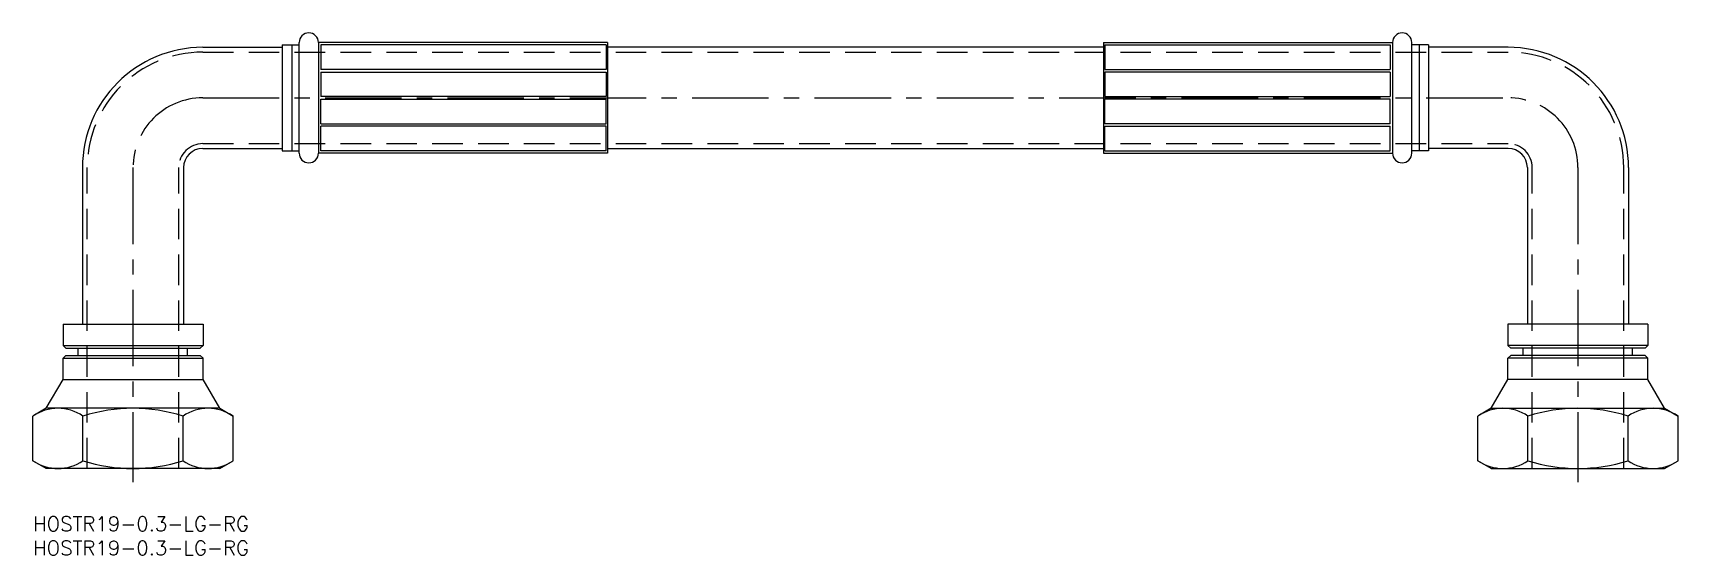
# Model space of a CAD drawing. Extents: x 0 to 342, y -8 to 100.
import ezdxf

# ---------------------------------------------------------------- set-up
doc = ezdxf.new("R2010")
doc.units = 0
doc.header["$LTSCALE"] = 0.5
doc.linetypes.add('CENTER', pattern=[50.8, 31.75, -6.35, 6.35, -6.35])
doc.linetypes.add('DASHED', pattern=[19.05, 12.7, -6.35])
for name, color, linetype in [('MSM_CENTER', 1, 'CENTER'), ('MSM_CONTINUOUS', 7, 'CONTINUOUS'), ('MSM_DASHED', 4, 'DASHED'), ('MSM_PART_NUMBER', 7, 'CONTINUOUS')]:
    doc.layers.add(name, color=color, linetype=linetype)
doc.styles.get("Standard").update_dxf_attribs({"font": 'txt.shx', "height": 3, "bigfont": 'bigfont.shx'})

# ---------------------------------------------------------------- blocks, each defined once
blk = doc.blocks.new('*U2')
at = {"layer": 'MSM_PART_NUMBER'}
blk.add_text('HOSTR19-0.3-LG-RG', height=3, dxfattribs=at).set_placement((0, -3))
blk = doc.blocks.new('*U3')
at = {"layer": 'MSM_PART_NUMBER'}
blk.add_text('HOSTR19-0.3-LG-RG', height=3, dxfattribs=at).set_placement((0, -8))

msp = doc.modelspace()

# ---------------------------------------------------------------- linework, layer by layer
at = {"layer": 'MSM_CENTER'}
for p, q in [((35.28, 87), (306.29, 87)), ((20.78, 72.5), (20.78, 7.17)), ((320.78, 72.5), (320.78, 7.17))]:
    msp.add_line(p, q, dxfattribs=at)
for centre, start, end in [((35.28, 72.5), 90, 180), ((306.28, 72.5), 0, 90)]:
    msp.add_arc(centre, 14.5, start, end, dxfattribs=at)
at = {"layer": 'MSM_CONTINUOUS'}
for p, q in [((35.28, 97.5), (51.78, 97.5)), ((51.78, 98), (55.28, 98)), ((51.78, 98), (51.78, 76)), ((53.78, 98), (53.78, 76)), ((55.28, 75.5), (55.28, 98.5)), ((119.28, 98.5), (59.28, 98.5)), ((59.28, 98.5), (59.28, 75.5)), ((59.78, 98), (59.78, 92.87)), ((119.03, 98), (59.78, 98)), ((119.03, 98), (119.03, 92.87)), ((119.28, 98.5), (119.28, 75.5)), ((222.28, 97.5), (119.28, 97.5)), ((222.28, 98.5), (222.28, 75.5)), ((222.28, 98.5), (282.28, 98.5)), ((222.53, 98), (222.53, 92.87)), ((222.53, 98), (281.78, 98)), ((281.78, 98), (281.78, 92.87)), ((282.28, 98.5), (282.28, 75.5)), ((286.28, 75.5), (286.28, 98.5)), ((289.78, 98), (286.28, 98)), ((287.78, 98), (287.78, 76)), ((289.78, 98), (289.78, 76)), ((306.28, 97.5), (289.78, 97.5)), ((119.03, 92.87), (59.78, 92.87)), ((59.78, 92.37), (59.78, 87.25)), ((59.78, 92.37), (119.03, 92.37)), ((119.03, 92.37), (119.03, 87.25)), ((222.53, 92.87), (281.78, 92.87)), ((281.78, 92.37), (222.53, 92.37)), ((222.53, 92.37), (222.53, 87.25)), ((281.78, 92.37), (281.78, 87.25)), ((119.03, 87.25), (59.78, 87.25)), ((59.78, 81.62), (59.78, 86.75)), ((59.78, 86.75), (119.03, 86.75)), ((119.03, 81.62), (119.03, 86.75)), ((222.53, 87.25), (281.78, 87.25)), ((281.78, 86.75), (222.53, 86.75)), ((222.53, 81.62), (222.53, 86.75)), ((281.78, 81.62), (281.78, 86.75)), ((59.78, 81.62), (119.03, 81.62)), ((59.78, 76), (59.78, 81.12)), ((119.03, 81.12), (59.78, 81.12)), ((119.03, 76), (119.03, 81.12)), ((281.78, 81.62), (222.53, 81.62)), ((222.53, 81.12), (281.78, 81.12)), ((222.53, 76), (222.53, 81.12)), ((281.78, 76), (281.78, 81.12)), ((35.28, 76.5), (51.78, 76.5)), ((51.78, 76), (55.28, 76)), ((119.28, 75.5), (59.28, 75.5)), ((119.03, 76), (59.78, 76)), ((119.28, 76.5), (222.28, 76.5)), ((222.28, 75.5), (282.28, 75.5)), ((222.53, 76), (281.78, 76)), ((289.78, 76), (286.28, 76)), ((306.28, 76.5), (289.78, 76.5)), ((10.28, 72.5), (10.28, 40)), ((31.28, 72.5), (31.28, 40)), ((310.28, 72.5), (310.28, 40)), ((331.28, 72.5), (331.28, 40)), ((6.25, 40), (35.32, 40)), ((6.25, 40), (6.25, 35.58)), ((35.32, 40), (35.32, 35.58)), ((306.25, 40), (306.25, 35.58)), ((335.32, 40), (306.25, 40)), ((335.32, 40), (335.32, 35.58)), ((6.25, 35.58), (6.83, 35)), ((6.25, 35.58), (35.32, 35.58)), ((6.83, 35), (34.74, 35)), ((9.43, 33.5), (9.43, 35)), ((32.13, 33.5), (32.13, 35)), ((35.32, 35.58), (34.74, 35)), ((335.32, 35.58), (306.25, 35.58)), ((306.25, 35.58), (306.83, 35)), ((334.74, 35), (306.83, 35)), ((309.43, 33.5), (309.43, 35)), ((332.13, 33.5), (332.13, 35)), ((335.32, 35.58), (334.74, 35)), ((6.25, 32.92), (6.83, 33.5)), ((6.25, 28.5), (6.25, 32.92)), ((6.25, 32.92), (35.32, 32.92)), ((6.83, 33.5), (34.74, 33.5)), ((35.32, 32.92), (34.74, 33.5)), ((35.32, 28.5), (35.32, 32.92)), ((306.25, 32.92), (306.83, 33.5)), ((335.32, 32.92), (306.25, 32.92)), ((306.25, 28.5), (306.25, 32.92)), ((334.74, 33.5), (306.83, 33.5)), ((335.32, 32.92), (334.74, 33.5)), ((335.32, 28.5), (335.32, 32.92)), ((2.78, 22.5), (6.25, 28.5)), ((6.25, 28.5), (35.32, 28.5)), ((38.78, 22.5), (35.32, 28.5)), ((302.78, 22.5), (306.25, 28.5)), ((335.32, 28.5), (306.25, 28.5)), ((338.78, 22.5), (335.32, 28.5)), ((2.78, 22.5), (0, 20.89)), ((0, 11.61), (0, 20.89)), ((38.78, 22.5), (2.78, 22.5)), ((10.39, 11.61), (10.39, 20.89)), ((31.18, 11.61), (31.18, 20.89)), ((38.78, 22.5), (41.57, 20.89)), ((41.57, 11.61), (41.57, 20.89)), ((302.78, 22.5), (300, 20.89)), ((300, 11.61), (300, 20.89)), ((302.78, 22.5), (338.78, 22.5)), ((310.39, 11.61), (310.39, 20.89)), ((331.18, 11.61), (331.18, 20.89)), ((338.78, 22.5), (341.57, 20.89)), ((341.57, 11.61), (341.57, 20.89)), ((2.78, 10), (0, 11.61)), ((38.78, 10), (41.57, 11.61)), ((302.78, 10), (300, 11.61)), ((338.78, 10), (341.57, 11.61)), ((38.78, 10), (2.78, 10)), ((302.78, 10), (338.78, 10))]:
    msp.add_line(p, q, dxfattribs=at)
for centre, radius, start, end in [((57.28, 98.5), 2, 0, 180), ((284.28, 98.5), 2, 0, 180), ((35.28, 72.5), 25, 90, 180), ((306.28, 72.5), 25, 0, 90), ((35.28, 72.5), 4, 90, 180), ((57.28, 75.5), 2, 180, 0), ((284.28, 75.5), 2, 180, 0), ((306.28, 72.5), 4, 0, 90), ((5.2, 13.3), 9.2, 55.6157, 124.3842), ((20.78, -11.89), 34.39, 72.412, 107.588), ((36.37, 13.3), 9.2, 55.6158, 124.3843), ((305.2, 13.3), 9.2, 55.6157, 124.3842), ((320.78, -11.89), 34.39, 72.412, 107.588), ((336.37, 13.3), 9.2, 55.6158, 124.3843), ((5.2, 19.2), 9.2, 235.6158, 304.3843), ((20.78, 44.39), 34.39, 252.412, 287.588), ((36.37, 19.2), 9.2, 235.6157, 304.3842), ((305.2, 19.2), 9.2, 235.6158, 304.3843), ((320.78, 44.39), 34.39, 252.412, 287.588), ((336.37, 19.2), 9.2, 235.6157, 304.3842)]:
    msp.add_arc(centre, radius, start, end, dxfattribs=at)
at = {"layer": 'MSM_DASHED'}
for p, q in [((35.28, 96.5), (306.3, 96.5)), ((35.28, 77.5), (306.29, 77.5)), ((11.28, 10), (11.28, 72.5)), ((30.28, 10), (30.28, 72.5)), ((311.28, 10), (311.28, 72.5)), ((330.28, 10), (330.28, 72.5))]:
    msp.add_line(p, q, dxfattribs=at)
for centre, radius, start, end in [((35.28, 72.5), 24, 90, 180), ((306.28, 72.5), 24, 0, 90), ((35.28, 72.5), 5, 90, 180), ((306.28, 72.5), 5, 0, 90)]:
    msp.add_arc(centre, radius, start, end, dxfattribs=at)

# ---------------------------------------------------------------- block references
at = {"layer": 'MSM_CONTINUOUS'}
for name in ['*U2', '*U3']:
    msp.add_blockref(name, (0, 0), dxfattribs=at)

doc.saveas('drawing.dxf')
